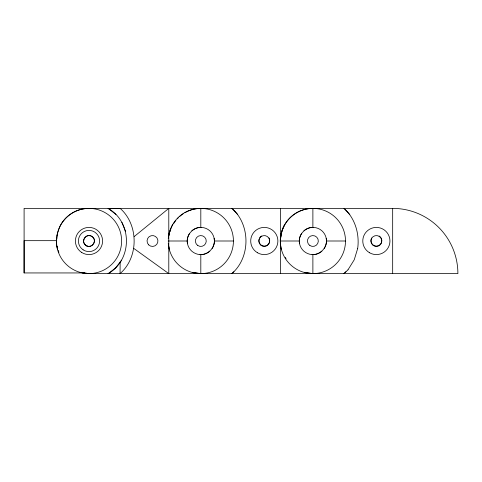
<?xml version="1.0" encoding="UTF-8"?>
<svg xmlns="http://www.w3.org/2000/svg" width="482" height="482" viewBox="0 0 482 482"><rect width="100%" height="100%" fill="white"/><g stroke="black" fill="none" stroke-linecap="round" stroke-linejoin="round"><path stroke-width="0.72" d="M84.525 272.945L24.1 272.945L24.1 240.669L56.719 240.669M120.151 262.021L120.06 273.613C138.846 257.286 138.768 224.841 120.151 208.387L108.149 208.387C132.526 222.106 132.484 259.774 108.257 273.613L108.034 273.613M357.692 248.423C359.674 233.897 355.095 218.328 344.046 208.387L349.818 214.562M81.241 272.673A32.613 32.613 0 0 0 119.801 251.712A32.613 32.613 0 0 0 102.57 211.345A32.613 32.613 0 0 0 60.756 224.69C56.689 232.258 55.49 241.084 57.497 249.441M168.929 235.457L169.315 232.559L172.574 224.69M284.639 224.69C280.572 232.258 279.379 241.084 281.386 249.441M57.497 232.559L56.388 241A32.613 32.613 0 0 0 80.56 272.499L88.995 273.613L457.894 273.613A65.227 65.227 0 0 0 392.673 208.387L24.1 208.387L24.1 272.945M168.941 235.373L169.315 232.559M281.386 232.559L280.271 241L299.382 241M357.698 248.423L354.246 259.768L347.98 269.836M201.675 227.438C193.095 226.733 185.642 235.27 187.492 243.681M199.958 254.562C208.537 255.261 215.99 246.724 214.135 238.319M313.746 227.438C305.166 226.733 297.707 235.27 299.563 243.681M312.023 254.562C320.608 255.261 328.061 246.724 326.206 238.319M85.531 245.127C90.833 250.11 98.37 240.391 92.008 236.475C86.32 232.39 80.066 241.862 85.989 245.525A5.435 5.435 0 0 0 94.424 241.343A5.435 5.435 0 0 0 86.585 236.132A5.435 5.435 0 0 0 85.989 245.525L84.946 244.573M121.603 260.153L115.535 267.944L108.245 273.613M237.747 214.562L231.975 208.387C250.604 224.841 250.67 257.292 231.878 273.613L233.884 271.734M347.986 269.836L343.949 273.613L345.956 271.734M134.195 236.572L168.79 208.387L168.79 273.613L133.803 248.423M168.2 241L187.311 241M214.321 241L233.427 241M326.386 241L345.498 241A32.613 32.613 0 0 0 296.581 212.755A32.613 32.613 0 0 0 296.581 269.245A32.613 32.613 0 0 0 345.498 241M312.884 273.613L304.443 272.499L312.884 273.613L312.884 254.502M200.813 273.613L192.372 272.499L200.813 273.613L200.813 254.502M88.995 273.613L80.56 272.499M86.019 245.477L87.26 246.151M108.149 208.387L115.939 214.454M121.88 222.335L125.591 231.481M168.941 246.627L169.315 249.441M392.673 208.387L392.673 273.613M312.884 227.498L312.884 208.387A32.282 32.282 0 0 0 281.374 233.674M280.602 208.387L280.608 273.613M200.813 208.387L200.813 227.498M303.901 230.8A13.586 13.586 0 0 1 324.199 248.525M321.868 251.194A13.586 13.586 0 0 1 301.569 233.475M170.074 231.637A32.282 32.282 0 0 1 170.73 229.631M173.466 223.925A32.282 32.282 0 0 1 175.894 220.461M177.274 218.852A32.282 32.282 0 0 1 178.244 217.84M179.78 216.4A32.282 32.282 0 0 1 183.142 213.821M184.925 212.713A32.282 32.282 0 0 1 192.716 209.483M193.39 209.315A32.282 32.282 0 0 1 201.066 208.387M286.043 258.593A32.282 32.282 0 0 1 285.284 257.406M280.632 242.066A32.282 32.282 0 0 1 280.632 239.265M280.795 237.156A32.282 32.282 0 0 1 280.982 235.752M191.836 230.8A13.586 13.586 0 0 1 212.128 248.525M209.797 251.194A13.586 13.586 0 0 1 189.498 233.475M168.272 238.873A32.613 32.613 0 0 1 217.731 213.116A32.613 32.613 0 0 1 217.731 268.884A32.613 32.613 0 0 1 168.272 243.121M379.087 235.957A5.435 5.435 0 0 1 381.075 243.386A5.435 5.435 0 0 1 373.652 245.374A5.435 5.435 0 0 1 371.658 237.951M269.004 237.951A5.435 5.435 0 0 1 265.01 246.055A5.435 5.435 0 0 1 259.045 239.259M259.593 237.951A5.435 5.435 0 0 1 261.581 235.957M58.912 252.363A32.282 32.282 0 0 1 58.208 250.363M57.485 247.664A32.282 32.282 0 0 1 57.207 246.278M56.749 239.265A32.282 32.282 0 0 1 56.84 237.861M57.093 235.752A32.282 32.282 0 0 1 57.485 233.668M57.816 232.312A32.282 32.282 0 0 1 88.995 208.387M309.878 245.525A5.435 5.435 0 0 0 318.307 241.343A5.435 5.435 0 0 0 310.468 236.132A5.435 5.435 0 0 0 309.878 245.525M372.526 244.844A5.435 5.435 0 0 0 381.617 242.41A5.435 5.435 0 0 0 374.96 235.752A5.435 5.435 0 0 0 372.526 244.844M369.574 252.767A13.586 13.586 0 0 0 389.956 241A13.586 13.586 0 0 0 369.574 229.233A13.586 13.586 0 0 0 369.574 252.767M148.637 244.844A5.435 5.435 0 0 0 157.735 242.41A5.435 5.435 0 0 0 151.077 235.752A5.435 5.435 0 0 0 148.637 244.844M197.807 245.525A5.435 5.435 0 0 0 206.242 241.343A5.435 5.435 0 0 0 198.403 236.132A5.435 5.435 0 0 0 197.807 245.525M260.455 244.844A5.435 5.435 0 0 0 269.546 242.41A5.435 5.435 0 0 0 262.895 235.752A5.435 5.435 0 0 0 260.455 244.844M257.502 252.767A13.586 13.586 0 0 0 277.885 241A13.586 13.586 0 0 0 257.502 229.233A13.586 13.586 0 0 0 257.502 252.767M83.127 249.827A10.598 10.598 0 0 0 99.575 241.669A10.598 10.598 0 0 0 84.29 231.505A10.598 10.598 0 0 0 83.127 249.827M81.476 252.315A13.586 13.586 0 0 0 102.558 241.856A13.586 13.586 0 0 0 82.964 228.823A13.586 13.586 0 0 0 81.476 252.315"/></g></svg>
